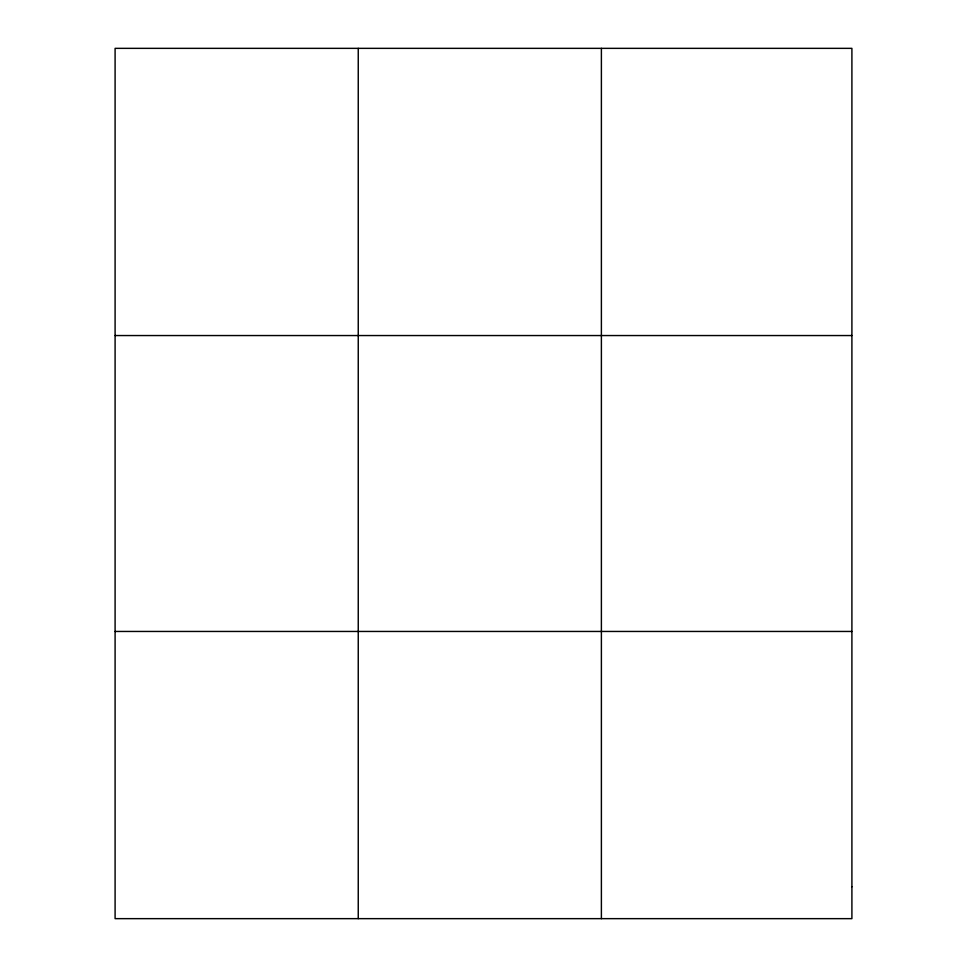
<?xml version="1.0" encoding="UTF-8"?>
<svg xmlns="http://www.w3.org/2000/svg" width="967" height="967" viewBox="0 0 967 967"><rect width="100%" height="100%" fill="white"/><g stroke="black" fill="none" stroke-linecap="round" stroke-linejoin="round"><path stroke-width="1.45" d="M358.249 48.35L358.249 918.65M601.389 48.35L601.389 918.65M115.097 335.549L851.903 335.549M115.097 631.451L851.903 631.451M851.903 886.739L851.903 918.65L115.097 918.65L115.097 48.35L851.903 48.35L851.903 886.739"/></g></svg>
